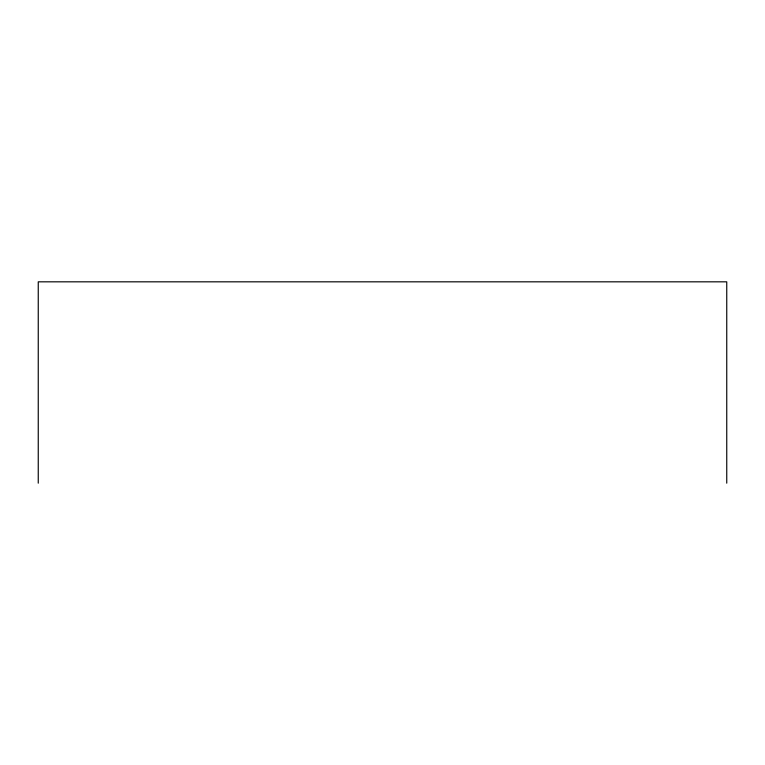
<?xml version="1.0" encoding="UTF-8"?>
<svg xmlns="http://www.w3.org/2000/svg" width="765" height="765" viewBox="0 0 765 765"><rect width="100%" height="100%" fill="white"/><g stroke="black" fill="none" stroke-linecap="round" stroke-linejoin="round"><path stroke-width="1.15" d="M726.75 483.174L726.75 281.826L38.25 281.826L38.25 483.174"/></g></svg>
